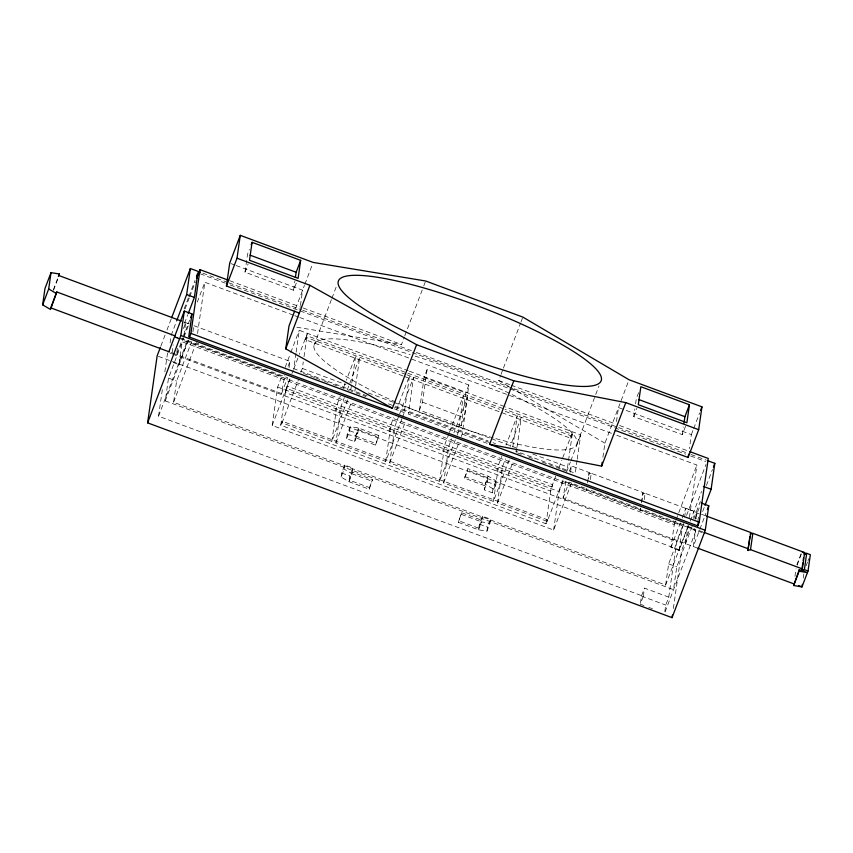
<?xml version="1.0" encoding="UTF-8"?>
<svg xmlns="http://www.w3.org/2000/svg" width="853" height="853" viewBox="0 0 853 853"><rect width="100%" height="100%" fill="white"/><g stroke="black" fill="none" stroke-linecap="round" stroke-linejoin="round"><path stroke-width="0.64" stroke-dasharray="4.26 3.2" d="M643.93 605.577L640.283 604.223L643.301 596.279L158.541 416.211L162.624 387.539M164.853 371.897L167.636 352.342L171.378 353.728M170.088 342.906L170.995 336.562M692.156 526.386L676.749 566.882L673.507 589.668L165.258 400.889L168.51 378.092L183.608 338.097M172.135 352.598L173.234 344.889M177.424 348.301L176.518 354.645L182.617 338.609M688.296 525.469L665.639 585.03L173.596 402.264L176.603 381.11L191.477 342M173.17 362.461L178.949 364.604L182.201 341.818L674.243 524.584L671.002 547.381L679.105 550.388L688.403 525.938M183.928 335.176L185.73 322.487L189.206 323.777M192.927 331.838L193.834 325.494M197.555 333.502L204.848 282.258L293.517 315.194M296.3 283.089L293.581 290.244L244.982 272.192L247.541 254.215L249.353 249.46M571.478 483.118L553.64 530.022L272.182 425.476L277.641 387.081L282.343 374.744M293.581 290.244L294.861 281.255M173.031 353.27L281.586 393.596L284.838 374.808M280.744 425.22L282.258 421.243L547.519 519.776L546.005 523.742L280.744 425.22L285.744 390.098L290.041 378.796M289.06 367.654L289.956 361.373L193.876 325.686M347.629 399.865L331.838 441.385L282.023 422.875L282.258 421.243M286.907 388.573L287.258 386.121L552.52 484.653L552.168 487.106L550.654 491.072L285.392 392.54L286.907 388.573L552.168 487.106M300.427 305.459L302.591 290.212L235.876 265.432M295.97 353.345L293.784 368.699L367.259 395.984M296.151 352.065L299.243 330.303L408.214 370.788M402.936 375.928L305.481 339.739L305.832 337.287L405.772 374.403M314.533 377.495L300.832 372.409L302.346 368.432L303.273 361.907M304.02 356.671L307.347 333.31L299.328 354.379M335.208 411.05L335.56 408.598M331.838 441.385L337.063 404.631L340.315 396.08M339.259 412.553L339.611 410.101M401.955 418.652L385.695 461.388L335.89 442.888L341.115 406.135L344.367 397.583M350.828 389.608L351.575 384.372M351.767 383.072L355.648 355.786L346.361 380.203M341.115 477.062L341.701 472.978L344.719 465.045L352.822 468.052L352.236 472.135L349.218 480.079L369.466 487.596L369.232 489.227L348.984 481.71L341.115 477.062L344.143 469.129L344.719 465.045M358.281 429.656L357.706 433.74L354.688 441.683L346.585 438.677L347.16 434.593L350.188 426.649L358.516 428.025L378.764 435.552L375.512 445.127L355.264 437.6L358.281 429.656L378.529 437.184M355.434 387.187L354.699 392.412L350.647 390.909M355.626 385.876L359.699 357.29L347.619 389.032M346.585 438.677L349.602 430.733L350.188 426.649M349.218 480.079L349.805 475.995L352.822 468.052M354.688 441.683L355.264 437.6M375.512 445.127L378.764 435.552M369.232 489.227L372.494 479.653L352.236 472.135M389.075 431.053L389.416 428.601M385.695 461.388L390.93 424.634L393.713 417.309M393.116 432.556L393.468 430.104M455.353 439.881L439.562 481.391L389.746 462.891L394.982 426.137L399.161 415.144M402.413 417.437L404.279 412.553L409.504 375.8L396.037 411.199M419.463 410.133L424.112 377.463L427.129 369.52L468.841 385.012L464.192 417.682L461.174 425.626L419.463 410.133L422.48 402.189L427.129 369.52M442.931 451.056L443.283 448.614M439.562 481.391L444.786 444.637L448.966 433.655M446.983 452.57L447.335 450.117M509.209 459.895L493.418 501.404L443.613 482.905L448.838 446.14L451.632 438.815M457.208 434.998L458.136 432.556L463.371 395.803L449.435 432.428M461.174 425.626L465.823 392.956L468.841 385.012M461.26 436.501L462.187 434.06L467.423 397.306L453.945 432.716M478.81 528.21L479.397 524.126L482.414 516.182L490.518 519.2L489.931 523.284L486.914 531.216L478.576 529.841L458.328 522.324L461.58 512.749L481.838 520.266L478.81 528.21L458.562 520.693M484.856 485.741L464.608 478.213L467.86 468.638L488.108 476.166L495.977 480.804L495.401 484.888L492.373 492.831L484.28 489.825L484.856 485.741L487.873 477.797L467.625 470.28L467.86 468.638M458.328 522.324L461.58 512.749M481.838 520.266L482.414 516.182M484.28 489.825L487.298 481.881L487.873 477.797M486.914 531.216L487.489 527.133L490.518 519.2M492.373 492.831L492.959 488.748L495.977 480.804M496.798 471.069L497.139 468.617M493.418 501.404L498.653 464.65L501.905 456.099M500.839 472.573L501.191 470.12M563.076 479.898L547.285 521.407L497.47 502.907L502.705 466.154L505.488 458.829M512.792 447.015L517.227 415.806L506.085 445.106M516.278 452.431L516.843 448.518M517.025 447.207L521.279 417.309L510.137 446.62M546.005 523.742L551.006 488.62L555.761 476.102M547.285 521.407L547.519 519.776M553.64 530.022L559.11 491.637L563.801 479.29M404.173 376.397L570.742 438.261L571.094 435.819L504.773 411.178M697.807 548.191L563.044 498.141L566.296 479.354M562.362 469.555L566.093 470.941L567.608 466.964L572.608 431.842L562.266 459.01M570.518 472.199L571.414 465.919L589.231 472.541L588.335 478.821M577.065 460.449L575.242 473.244L515.457 451.034M577.246 459.17L580.701 434.849L505.349 406.87M702.829 531.931L696.656 529.638L694.022 530.481L694.63 528.892L642.799 509.636L640.166 510.467L640.774 508.878L588.933 489.622L586.299 490.464L586.661 487.948M587.376 482.926L589.231 472.541M590.361 479.578L591.257 473.287L643.098 492.544L641.84 501.34M616.484 421.531L618.478 407.553L691.367 434.625L689.384 448.603M685.524 426.319L682.357 434.657L633.758 416.605L634.856 408.896M635.592 403.768L636.317 398.628L638.588 392.679M640.166 510.467L640.518 507.951M641.243 502.929L643.098 492.544M644.228 499.581L645.124 493.301L696.954 512.557L696.059 518.837M640.454 603.05L641.445 596.055L644.463 588.112L668.763 597.132L665.745 605.076L664.583 613.243L696.848 528.306M643.301 596.279L644.463 588.112M682.357 434.657L683.456 426.948M665.639 585.03L668.656 563.876L683.53 524.766M668.763 597.132L676.696 541.431L683.509 523.507M679.105 550.388L682.581 525.96L181.817 339.963M684.618 517.153L685.876 508.271L693.979 511.278L693.073 517.622M673.369 608.466L681.59 550.675L690.482 527.303M685.588 543.66L687.934 527.154L695.632 530.012L693.286 546.517L699.385 530.47M689.416 517.59L696.901 465.034L615.727 434.881M695.632 519.168L696.954 512.557M697.903 520.842L698.447 517.078M794.953 576.34L796.03 568.802M803.238 578.099L803.952 573.067M602.911 457.208L604.916 443.197L628.128 382.176M53.302 289.881L57.951 277.662M53.536 290.287L58.654 276.852M160.886 346.03L165.098 334.962M166.975 330.036L171.186 318.969M171.176 335.293L176.806 320.483M184.152 308.914L188.406 297.75M188.876 296.503L195.017 280.37M185.069 308.946L189.27 297.9M189.739 296.673L195.337 281.948M184.504 323.34L187.788 314.704M183.406 328.597L185.73 322.487M183.086 337.372L189.665 320.099M184.088 336.85L188.801 324.449M197.299 302.111L204.848 282.258M158.541 416.211L187.34 340.528M178.949 364.604L188.246 340.166M165.258 400.889L188.609 339.526M173.596 402.264L195.774 343.94M244.982 272.192L248.148 263.854M295.564 308.701L304.436 285.382M304.894 284.177L312.251 264.835M285.158 367.334L290.319 353.76M290.788 352.524L299.243 330.303M288.09 366.257L289.956 361.373M281.586 393.596L287.632 377.708L179.077 337.383M272.182 425.476L290.02 378.572M291.897 373.635L293.315 369.925M293.752 369.029L298.87 355.594M305.481 339.739L306.995 335.762L406.625 372.772M282.023 422.875L298.283 380.15M313.925 345.529L331.465 299.446M331.934 298.198L337.148 284.497M343.567 387.529L345.891 381.43M335.89 442.888L351.681 401.368M347.16 434.593L355.498 435.968L358.516 428.025M348.984 481.71L352.012 473.767L344.143 469.129M296.844 327.243L401.486 344.516L404.322 337.042M404.802 335.794L423.28 287.216M423.749 285.968L425.647 280.989M369.466 487.596L372.494 479.653M399.62 413.929L413.556 377.303L408.32 414.057L458.136 432.556M389.746 462.891L405.538 421.382M443.613 482.905L459.404 441.385M604.916 443.197L498.706 380.534L500.604 375.555M501.074 374.318L502.971 369.338M503.441 368.091L520.479 323.308M520.948 322.061L522.846 317.092M464.608 478.213L467.625 470.28M492.959 488.748L485.09 484.109L488.108 476.166M478.576 529.841L481.604 521.908L489.931 523.284M497.47 502.907L513.261 461.398M559.014 467.561L561.807 460.236M570.742 438.261L572.256 434.294L505.008 409.312M577.161 443.304L598.955 386.004M566.616 471.88L570.369 462.006M570.838 460.769L580.701 434.849M569.559 470.803L571.414 465.919M563.044 498.141L569.09 482.254L586.907 488.876L586.299 490.464M633.758 416.605L636.935 408.267M691.367 434.625L693.212 429.795M693.67 428.59L699.641 412.873M674.243 524.584L675.661 520.863M676.13 519.626L696.901 465.034M671.002 547.381L680.299 522.932M682.155 518.048L685.876 508.271M686.601 515.372L705.953 464.501M690.258 521.055L701.55 491.381M693.756 518.688L700.313 501.468M706.391 485.474L712.479 469.481M694.971 518.976L699.673 506.639M702.669 511.512L704.546 506.575M699.855 529.244L705.953 513.197M796.894 564.718L801.425 552.808M797.118 565.166L801.649 553.256M806.117 565.795L807.482 562.212M807.93 561.029L808.836 558.64M588.623 474.129L591.257 473.287M642.49 494.132L645.124 493.301M696.357 514.146L698.98 513.303M230.928 263.598L234.639 264.974M498.706 380.534L509.934 384.703M511.182 385.172L614.704 423.674M619.694 425.53L688.296 451.045M229.852 280.765L301.983 307.56M303.231 308.018L401.486 344.516M202.854 273.163L227.826 282.439M229.084 282.897L301.504 309.799M302.751 310.268L411.391 350.615M416.381 352.47L617.423 427.15M618.67 427.609L689.842 454.052M691.09 454.51L706.071 460.076M200.338 273.856L225.288 283.132M230.289 284.977L411.199 352.182M412.447 352.641L508.516 388.328M509.763 388.797L685.695 454.137M690.685 455.992L705.655 461.558M294.765 315.663L298.518 317.049M299.766 317.519L614.48 434.412M409.461 371.247L504.112 406.401M424.112 377.463L465.823 392.956M407.873 373.23L503.76 408.854M407.02 374.872L499.794 409.333M422.48 402.189L464.192 417.682M183.896 321.976L188.886 323.831M701.454 514.22L706.391 516.054M302.346 368.432L345.934 384.628M368.347 392.956L393.254 402.2M394.502 402.669L490.39 438.282M491.637 438.751L516.545 448.006M532.73 454.02L567.608 466.964M388.435 403.853L488.065 440.862M493.045 442.707L495.529 443.635M315.781 377.954L323.244 380.737M324.492 381.195L328.234 382.581M333.214 384.436L349.399 390.45M355.946 392.881L365.905 396.581M394.544 407.212L492.309 443.528M517.526 452.9L521.268 454.286M528.732 457.059L532.475 458.445M542.433 462.145L561.114 469.086M394.31 408.854L404.279 412.553M462.187 434.06L488.342 443.773M196.254 342.703L198.749 343.631M175.569 336.924L178.863 338.151M175.355 336.935L177.851 337.863M179.098 338.321L283.91 377.25M565.368 481.806L702.627 532.784M175.579 337.639L180.569 339.494M277.641 387.081L559.11 491.637M171.026 352.609L174.321 353.835M172.626 354.198L676.696 541.431M158.391 356.341L681.59 550.675M349.602 430.733L357.706 433.74M487.298 481.881L495.401 484.888M355.498 435.968L375.746 443.485M464.842 476.582L485.09 484.109M168.51 378.092L176.603 381.11M668.656 563.876L676.749 566.882M352.012 473.767L372.26 481.284M461.356 514.38L481.604 521.908M341.701 472.978L349.805 475.995M479.397 524.126L487.489 527.133M641.445 596.055L665.745 605.076M648.792 607.379L652.428 608.733M415.134 356.127A140.521 26.176 20.8 0 1 571.041 431.81A140.521 26.176 20.8 0 1 494.623 438.271M493.365 437.92A140.521 26.176 20.8 0 1 396.976 402.648M395.803 402.115A140.521 26.176 20.8 0 1 314.096 344.783A140.521 26.176 20.8 0 1 410.176 354.581"/><path stroke-width="1.28" d="M175.334 335.997L56.788 291.961L50.519 309.479L42.65 304.841L44.974 288.506L51.02 272.619L59.347 273.994L59.113 275.626L181.401 321.048M42.65 304.841L48.696 288.954L51.02 272.619M701.081 502.939L708.768 505.797L705.282 530.299L672.057 617.657L147.612 422.853L157.144 355.872L160.417 347.256M147.612 422.853L180.836 335.496L184.312 311.078L192.01 313.936L188.758 336.807L697.807 525.896L698.351 522.068M176.806 320.483L186.658 294.573L190.368 268.524L200.359 272.235M188.257 313.477L194.356 297.43L197.843 272.928L196.425 276.649M189.537 337.063L190.933 333.384L200.007 269.676L228.615 280.296M299.339 313.083L226.44 286.011L229.692 263.14L240.269 235.343L313.168 262.425L425.647 280.989L522.846 317.092L629.045 379.756L701.944 406.838L698.692 429.699L688.115 457.496L615.216 430.424M226.44 286.011L237.017 258.214L240.269 235.343M252.072 242.305L249.513 260.282L298.113 278.334L300.672 260.357L252.072 242.305L251.166 244.694M295.405 277.406L296.14 272.267L300.672 260.357M237.017 258.214L309.906 285.297L416.584 344.697L392.412 408.224L285.744 348.824L288.996 325.953L294.626 311.164M683.999 423.099L684.916 416.68L689.448 404.77L640.848 386.718L638.289 404.685L686.889 422.736L689.448 404.77M688.115 457.496L688.478 454.958M672.057 617.657L672.431 615.024M697.786 525.853L699.183 522.175L708.257 458.466L689.544 451.504M705.015 505.339L711.125 489.302L714.814 463.328L707.329 460.545M793.653 585.521L799.09 571.222L807.418 572.598L799.325 569.591L793.653 585.521L801.98 586.896L808.026 571.009L804.379 569.655L801.756 570.486L802.353 568.898L750.523 549.652L747.889 550.484L749.862 536.665M747.889 550.484L750.821 532.56L706.391 516.054M750.523 549.652L752.847 533.317L804.678 552.563L802.353 568.898M799.09 571.222L799.325 569.591M801.756 570.486L802.822 562.948M803.185 560.442L803.537 557.926M802.342 584.38L801.98 586.896L798.515 585.606M804.379 569.655L806.703 553.32L810.35 554.674L808.026 571.009M698.692 429.699L625.793 402.627L513.773 380.801L489.622 444.285L601.642 466.122L602.186 462.294M58.42 276.436L59.347 273.994M56.788 291.961L50.753 307.848L169.289 351.873M171.645 317.732L190.368 268.524M168.83 351.788L184.312 311.078M196.734 278.27L200.007 269.676M190.603 317.636L192.01 313.936M285.744 348.824L309.906 285.297M601.642 466.122L625.793 402.627M700.569 410.464L701.944 406.838M713.417 467.017L714.814 463.328M707.361 509.497L708.768 505.797M750.821 532.56L750.213 534.149L752.847 533.317M804.678 552.563L804.08 554.151L806.703 553.32M250.036 255.143L296.14 272.267M638.812 399.556L684.916 416.68M416.584 344.697L513.773 380.801M186.658 294.573L194.356 297.43M703.426 486.445L711.125 489.302M489.622 444.285L699.183 522.175M190.933 333.384L392.412 408.224M180.836 335.496L705.282 530.299M704.066 532.389L748.497 548.895M697.807 548.191L793.887 583.879M801.884 551.614L806.373 554.269M48.696 288.954L56.554 293.603M382.219 319.8A140.521 26.176 20.8 0 0 598.678 383.647A140.521 26.176 20.8 0 0 428.249 289.22A140.521 26.176 20.8 0 0 382.219 319.8"/></g></svg>
